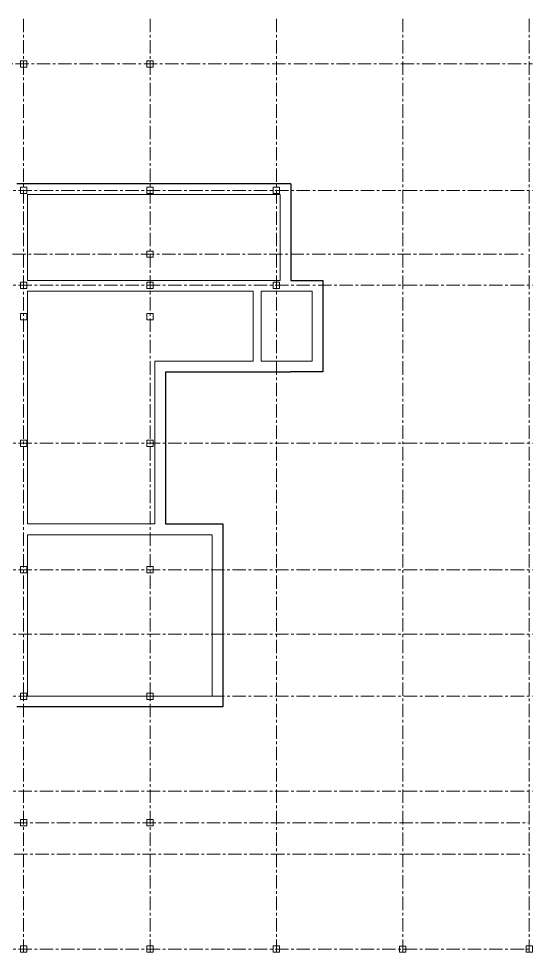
# Model space of a CAD drawing. Header units: millimetres. Extents: x -689206 to 4969298, y -1019800 to 703299.
# Drawn here: x 371743 to 396128, y 538877 to 583175 of the extents above; entities that cross this region are included whole.
import ezdxf

# ---------------------------------------------------------------- set-up
doc = ezdxf.new("R2010")
doc.units = ezdxf.units.MM
doc.linetypes.add('осеваяX2', pattern=[101.6, 63.5, -12.7, 12.7, -12.7])
doc.layers.add('несущие', color=7, linetype='Continuous', lineweight=30)
doc.layers.add('стены', color=7, linetype='Continuous', lineweight=20)

msp = doc.modelspace()

# ---------------------------------------------------------------- linework, layer by layer
at = {"layer": 'несущие', "lineweight": 20}
for p, q in [((372167, 570249.8), (372167, 559202.6)), ((382879.2, 570249.8), (382879.2, 566932.6)), ((383259.2, 570249.8), (383259.2, 566932.6)), ((378207.9, 559202.6), (372167, 559202.6)), ((378207.9, 558692.6), (372166.9, 558692.6)), ((372167, 558692.6), (372167, 555575.4))]:
    msp.add_line(p, q, dxfattribs=at)
at = {"layer": 'стены', "color": 1, "linetype": 'осеваяX2', "lineweight": 15, "ltscale": 10}
for p, q in [((371978, 583174.8), (371978, 538879.3)), ((377978, 583174.8), (377978, 538879.3)), ((383978, 583174.8), (383978, 538879.3)), ((389978, 583174.8), (389978, 538877.3)), ((395978, 583174.8), (395978, 538879.3)), ((347206.1, 581029.3), (396128, 581029.3)), ((323978, 575029.3), (396128, 575029.3)), ((323692.4, 572001.9), (395842.4, 572001.9)), ((323978, 570529.3), (396128, 570529.3)), ((323978, 563029.3), (396128, 563029.3)), ((323978, 557029.3), (396128, 557029.3)), ((323978, 553977.4), (396128, 553977.4)), ((323978, 551029.3), (396128, 551029.3)), ((323978, 546527.3), (396128, 546527.3)), ((323775.7, 545027.3), (395925.7, 545027.3)), ((323775.7, 543527.3), (395925.7, 543527.3)), ((323978, 539027.3), (396128, 539027.3))]:
    msp.add_line(p, q, dxfattribs=at)
at = {"layer": 'стены'}
for p, q in [((371828, 581029.3), (372128, 581029.3)), ((371978, 580879.3), (371978, 581179.3)), ((377828, 581029.3), (378128, 581029.3)), ((377978, 580879.3), (377978, 581179.3)), ((371978, 550877.3), (371978, 551177.3)), ((377978, 550879.3), (377978, 551179.3)), ((371828, 551027.3), (372128, 551027.3)), ((377828, 551029.3), (378128, 551029.3))]:
    msp.add_line(p, q, dxfattribs=at)
at = {"layer": 'стены', "lineweight": 30}
for p, q in [((381440, 575339.3), (371657, 575339.3)), ((384669.2, 575339.3), (381440, 575339.3)), ((384669.2, 575339.3), (384669.2, 570759.8)), ((384669.2, 570759.8), (386179.2, 570759.8)), ((386179.2, 570759.8), (386179.2, 566422.6)), ((378717.9, 566422.6), (381440, 566422.6)), ((378717.9, 566422.6), (378717.9, 559202.6)), ((381440, 566422.6), (384159.2, 566422.6)), ((384159.2, 566422.6), (384669.2, 566422.6)), ((386179.2, 566422.6), (384669.2, 566422.6)), ((378717.9, 559202.6), (381440, 559202.6)), ((381440, 559202.6), (381440, 550519.3)), ((381440, 550519.3), (371657.1, 550519.3))]:
    msp.add_line(p, q, dxfattribs=at)
at = {"layer": 'стены', "lineweight": 20}
for p, q in [((372167, 574829.3), (372167, 570759.8)), ((372167, 574829.3), (384159.2, 574829.3)), ((384159.2, 570759.8), (384159.2, 574829.3)), ((372167, 570759.8), (384159.2, 570759.8)), ((382879.2, 570249.8), (372167, 570249.8)), ((385669.2, 570249.8), (383259.2, 570249.8)), ((385669.2, 570249.8), (385669.2, 566932.6)), ((378207.9, 559202.6), (378207.9, 566932.6)), ((378207.9, 566932.6), (382879.2, 566932.6)), ((383259.2, 566932.6), (385669.2, 566932.6)), ((378207.9, 558692.6), (380930, 558692.6)), ((380930, 551029.3), (380930, 558692.6)), ((372167, 551027.3), (372167, 555575.4)), ((372167.1, 551029.3), (380930, 551029.3))]:
    msp.add_line(p, q, dxfattribs=at)
at = {"layer": 'стены', "color": 240, "true_color": 0xed1f24}
for points in [[(371828, 581179.3), (372128, 581179.3), (372128, 580879.3), (371828, 580879.3)], [(377828, 581179.3), (378128, 581179.3), (378128, 580879.3), (377828, 580879.3)], [(371828, 575179.3), (372128, 575179.3), (372128, 574879.3), (371828, 574879.3)], [(377828, 575179.3), (378128, 575179.3), (378128, 574879.3), (377828, 574879.3)], [(383828, 575179.3), (384128, 575179.3), (384128, 574879.3), (383828, 574879.3)], [(377828, 572151.9), (378128, 572151.9), (378128, 571851.9), (377828, 571851.9)], [(371828, 570679.3), (372128, 570679.3), (372128, 570379.3), (371828, 570379.3)], [(377828, 570679.3), (378128, 570679.3), (378128, 570379.3), (377828, 570379.3)], [(383828, 570679.3), (384128, 570679.3), (384128, 570379.3), (383828, 570379.3)], [(371828, 569179.3), (372128, 569179.3), (372128, 568879.3), (371828, 568879.3)], [(377828, 569179.3), (378128, 569179.3), (378128, 568879.3), (377828, 568879.3)], [(371828, 563179.3), (372128, 563179.3), (372128, 562879.3), (371828, 562879.3)], [(377828, 563179.3), (378128, 563179.3), (378128, 562879.3), (377828, 562879.3)], [(371828, 557179.3), (372128, 557179.3), (372128, 556879.3), (371828, 556879.3)], [(377828, 557179.3), (378128, 557179.3), (378128, 556879.3), (377828, 556879.3)], [(371828, 551177.3), (372128, 551177.3), (372128, 550877.3), (371828, 550877.3)], [(377828, 551179.3), (378128, 551179.3), (378128, 550879.3), (377828, 550879.3)], [(371828, 545177.3), (372128, 545177.3), (372128, 544877.3), (371828, 544877.3)], [(377828, 545179.3), (378128, 545179.3), (378128, 544879.3), (377828, 544879.3)], [(371828, 539179.3), (372128, 539179.3), (372128, 538879.3), (371828, 538879.3)], [(377828, 539179.3), (378128, 539179.3), (378128, 538879.3), (377828, 538879.3)], [(383828, 539179.3), (384128, 539179.3), (384128, 538879.3), (383828, 538879.3)], [(389828, 539177.3), (390128, 539177.3), (390128, 538877.3), (389828, 538877.3)], [(395828, 539179.3), (396128, 539179.3), (396128, 538879.3), (395828, 538879.3)]]:
    msp.add_lwpolyline(points, close=True, dxfattribs=at)

doc.saveas('drawing.dxf')
